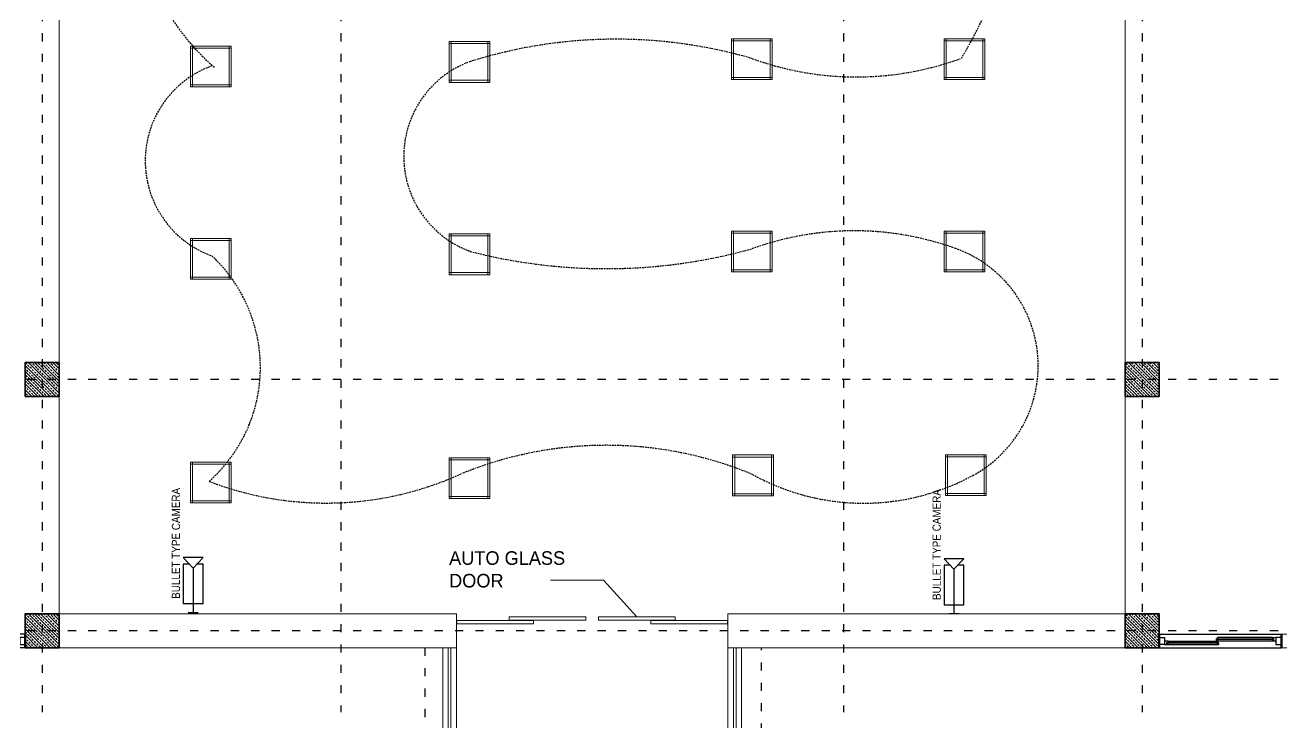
# Model space of a CAD drawing. Header units: millimetres. Extents: x -3207095 to 15275363, y 3702017 to 4798027.
# Drawn here: x 678185 to 680036, y 4469365 to 4470392 of the extents above; entities that cross this region are included whole.
import ezdxf

# ---------------------------------------------------------------- set-up
doc = ezdxf.new("R2010")
doc.units = ezdxf.units.MM
for name, pattern in [('ACAD_ISO03W100', [30, 12, -18]), ('DUZ', [500, 500]), ('HIDDEN', [0.375, 0.25, -0.125])]:
    doc.linetypes.add(name, pattern=pattern)
doc.layers.get('0').update_dxf_attribs({"color": 1, "linetype": 'DUZ'})
for name, color, linetype in [('a-izdus', 2, 'HIDDEN'), ('a_aydinlatma', 5, 'Continuous'), ('AGAC', 116, 'Continuous'), ('KOLTAR_F', 145, 'Continuous'), ('MH-EL-CCTV', 33, 'Continuous'), ('MH-TXT', 2, 'Continuous'), ('OLCU', 1, 'Continuous'), ('PEN', 161, 'Continuous')]:
    doc.layers.add(name, color=color, linetype=linetype)
for name, color, linetype, lineweight in [('cam', 143, 'Continuous', 20), ('DUV', 220, 'Continuous', 50), ('DUVAR', 7, 'Continuous', 35), ('gor25', 142, 'Continuous', 25), ('iç duvar', 7, 'Continuous', 50), ('KAPEN', 151, 'Continuous', 9), ('KOLON_F', 3, 'Continuous', 35)]:
    doc.layers.add(name, color=color, linetype=linetype, lineweight=lineweight)
doc.styles.add('SMC-2', font='GOTHIC.TTF', dxfattribs={"width": 0.9})

# ---------------------------------------------------------------- blocks, each defined once
blk = doc.blocks.new('A$Cfe24bc4e')
at = {"layer": 'OLCU', "color": 40, "linetype": 'Continuous', "lineweight": 5, "true_color": 0xf8d731}
for p, q in [((0, 0), (0, 60)), ((0, 60), (60, 60)), ((0, 57), (60, 57)), ((3, 0), (3, 60)), ((57, 60), (57, 0)), ((60, 60), (60, 0)), ((60, 3), (0, 3)), ((60, 0), (0, 0))]:
    blk.add_line(p, q, dxfattribs=at)
blk = doc.blocks.new('CCTV-CAMERA')
for p, q in [((0, -0.104), (0, 0.104)), ((0.183, 0), (0, 0)), ((0.903, 0), (0.183, 0)), ((1.115, 0.2), (0.903, 0)), ((0.903, 0), (1.115, -0.2)), ((1.115, -0.2), (1.115, 0.2))]:
    blk.add_line(p, q)
blk.add_lwpolyline([(0.983, 0.076), (0.983, 0.2), (0.183, 0.2), (0.183, -0.2), (0.983, -0.2), (0.983, -0.076)])

msp = doc.modelspace()

# ---------------------------------------------------------------- hatches: boundary and pattern name
at = {"layer": 'KOLTAR_F'}
h = msp.add_hatch(dxfattribs=at)
h.set_pattern_fill('ANSI33', color=256, angle=90, style=0)
h.set_pattern_definition([(135, (5182597.5296, 3809261.6723), (-4.4901280605, -4.4901280605), []), (135, (5182597.5296, 3809266.1625), (-4.4901280605, -4.4901280605), [3.175, -1.5875])])
h.paths.add_polyline_path([(678185.1, 4469845.2), (678185.1, 4469895.2), (678235.1, 4469895.2), (678235.1, 4469845.2)])
h = msp.add_hatch(dxfattribs=at)
h.set_pattern_fill('ANSI33', color=256, angle=90, style=0)
h.set_pattern_definition([(135, (5183337.5296, 3809261.6723), (-4.4901280605, -4.4901280605), []), (135, (5183337.5296, 3809266.1625), (-4.4901280605, -4.4901280605), [3.175, -1.5875])])
h.paths.add_polyline_path([(679855.1, 4469845.2), (679855.1, 4469895.2), (679805.1, 4469895.2), (679805.1, 4469845.2)])
h = msp.add_hatch(dxfattribs=at)
h.set_pattern_fill('ANSI33', color=256, angle=90, style=0)
h.set_pattern_definition([(135, (5182597.5296, 3808891.6723), (-4.4901280605, -4.4901280605), []), (135, (5182597.5296, 3808896.1625), (-4.4901280605, -4.4901280605), [3.175, -1.5875])])
h.paths.add_polyline_path([(678185.1, 4469475.2), (678185.1, 4469525.2), (678235.1, 4469525.2), (678235.1, 4469475.2)])
h = msp.add_hatch(dxfattribs=at)
h.set_pattern_fill('ANSI33', color=256, angle=90, style=0)
h.set_pattern_definition([(135, (5183337.5296, 3808891.6723), (-4.4901280605, -4.4901280605), []), (135, (5183337.5296, 3808896.1625), (-4.4901280605, -4.4901280605), [3.175, -1.5875])])
h.paths.add_polyline_path([(679855.1, 4469475.2), (679855.1, 4469525.2), (679805.1, 4469525.2), (679805.1, 4469475.2)])

# ---------------------------------------------------------------- linework, layer by layer
at = {"color": 232, "linetype": 'ACAD_ISO03W100'}
for p, q in [((678210.1, 4472510.2), (678210.1, 4469380.2)), ((678650.1, 4472510.2), (678650.1, 4469380.2)), ((679390.1, 4472510.2), (679390.1, 4469380.2)), ((679830.1, 4472510.2), (679830.1, 4469380.2)), ((680990.1, 4469870.2), (677050.1, 4469870.2)), ((680990.1, 4469500.2), (677050.1, 4469500.2)), ((678773.9, 4469475.2), (678773.9, 4469111.7)), ((679269.4, 4469111.7), (679269.4, 4469475.2))]:
    msp.add_line(p, q, dxfattribs=at)
at = {"layer": 'a-izdus', "color": 252, "linetype": 'Continuous', "lineweight": 5, "true_color": 0x939598}
for p, q in [((679036.7, 4469574.9), (678958.7, 4469574.9)), ((679086, 4469520.7), (679036.7, 4469574.9))]:
    msp.add_line(p, q, dxfattribs=at)
at = {"layer": 'a_aydinlatma', "linetype": 'HIDDEN', "ltscale": 10}
for centre, radius, start, end in [((679005.5, 4470679), 651.4, 328.9997, 16.293), ((678704.1, 4470602), 363.1, 139.377, 228.658), ((679055.3, 4469653.7), 717.8, 73.7416, 107.3888), ((678891.3, 4470198.9), 148.7, 109.8942, 250.1058), ((679409.1, 4470765.4), 449.4, 250.1058, 289.8942), ((678510.6, 4470192.3), 148.7, 109.8942, 250.1058), ((679406, 4469649.2), 440.1, 70.1058, 109.8942), ((679040.8, 4470834.4), 800.8, 255.5281, 285.6024), ((679493.3, 4469890.5), 183.6, 298.5984, 70.1058), ((678307, 4469888.2), 224.5, 311.5865, 47.0576), ((679040.7, 4469210.5), 562.9, 67.4924, 112.1885), ((678628.4, 4470169.4), 481, 249.0054, 294.537), ((679419.8, 4470025.3), 337.1, 240.961, 298.5984)]:
    msp.add_arc(centre, radius, start, end, dxfattribs=at)
at = {"layer": 'AGAC'}
for p, q in [((678185.1, 4469495.2), (678005.1, 4469495.2)), ((679855.1, 4469495.2), (680035.1, 4469495.2)), ((678185.1, 4469475.2), (678005.1, 4469475.2)), ((679855.1, 4469475.2), (680035.1, 4469475.2))]:
    msp.add_line(p, q, dxfattribs=at)
at = {"layer": 'cam'}
for p, q in [((680023.6, 4469488.2), (679939.6, 4469488.2)), ((680023.6, 4469487.7), (679939.6, 4469487.7)), ((680023.6, 4469487.2), (679939.6, 4469487.2)), ((679866.6, 4469483.2), (679942.6, 4469483.2)), ((679866.6, 4469482.7), (679942.6, 4469482.7)), ((679866.6, 4469482.2), (679942.6, 4469482.2))]:
    msp.add_line(p, q, dxfattribs=at)
at = {"layer": 'DUV'}
for p, q in [((678185.1, 4469475.2), (678185.1, 4469495.2)), ((679855.1, 4469475.2), (679855.1, 4469495.2)), ((680035.1, 4469475.2), (680035.1, 4469495.2))]:
    msp.add_line(p, q, dxfattribs=at)
at = {"layer": 'DUVAR'}
for p, q in [((678185.1, 4469475.2), (678185.1, 4469495.2)), ((679855.1, 4469475.2), (679855.1, 4469495.2)), ((680035.1, 4469475.2), (680035.1, 4469495.2))]:
    msp.add_line(p, q, dxfattribs=at)
at = {"layer": 'gor25'}
for p, q in [((679868.1, 4469485.2), (679941.1, 4469485.2)), ((680022.1, 4469490.2), (679941.1, 4469490.2)), ((680022.1, 4469485.2), (679941.1, 4469485.2)), ((679868.1, 4469480.2), (679941.1, 4469480.2))]:
    msp.add_line(p, q, dxfattribs=at)
at = {"layer": 'iç duvar', "color": 252, "linetype": 'Continuous', "lineweight": 5, "true_color": 0x939598}
msp.add_line((679805.1, 4470585.2), (679805.1, 4469895.2), dxfattribs=at)
at = {"layer": 'iç duvar', "color": 7, "lineweight": 18}
for p, q in [((680325.1, 4469495.2), (680035.1, 4469495.2)), ((678235.1, 4469475.2), (678820.1, 4469475.2)), ((679220.1, 4469475.2), (679805.1, 4469475.2)), ((680060.1, 4469475.2), (680035.1, 4469475.2))]:
    msp.add_line(p, q, dxfattribs=at)
at = {"layer": 'iç duvar', "color": 7, "linetype": 'Continuous', "lineweight": 5}
msp.add_lwpolyline([(678820.1, 4469525.2), (678235.1, 4469525.2), (678235.1, 4470585.2), (679805.1, 4470585.2), (679805.1, 4469525.2), (679220.1, 4469525.2)], dxfattribs=at)
at = {"layer": 'KAPEN'}
for p, q in [((678820.1, 4469525.2), (678820.1, 4469130.7)), ((679220.1, 4469525.2), (679220.1, 4469130.7)), ((678800.1, 4469475.2), (678800.1, 4469130.7)), ((678808.1, 4469475.2), (678808.1, 4469130.7)), ((678812.1, 4469475.2), (678812.1, 4469130.7)), ((678820.1, 4469475.2), (678820.1, 4469130.7)), ((678820.1, 4469475.2), (678820.1, 4469130.7)), ((679228.1, 4469475.2), (679228.1, 4469130.7)), ((679232.1, 4469475.2), (679232.1, 4469130.7)), ((679240.1, 4469475.2), (679240.1, 4469130.7))]:
    msp.add_line(p, q, dxfattribs=at)
for points in [[(678820.6, 4469510.5), (678933.6, 4469510.5), (678933.6, 4469515.3), (678820.6, 4469515.3)], [(678897.7, 4469515.9), (679010.6, 4469515.9), (679010.6, 4469520.7), (678897.7, 4469520.7)], [(679142.5, 4469515.9), (679029.5, 4469515.9), (679029.5, 4469520.7), (679142.5, 4469520.7)], [(679219.5, 4469510.5), (679106.6, 4469510.5), (679106.6, 4469515.3), (679219.5, 4469515.3)]]:
    msp.add_lwpolyline(points, close=True, dxfattribs=at)
at = {"layer": 'KOLON_F'}
for points in [[(678185.1, 4469845.2), (678185.1, 4469895.2), (678235.1, 4469895.2), (678235.1, 4469845.2)], [(679855.1, 4469845.2), (679855.1, 4469895.2), (679805.1, 4469895.2), (679805.1, 4469845.2)], [(678185.1, 4469475.2), (678185.1, 4469525.2), (678235.1, 4469525.2), (678235.1, 4469475.2)], [(679855.1, 4469475.2), (679855.1, 4469525.2), (679805.1, 4469525.2), (679805.1, 4469475.2)]]:
    msp.add_lwpolyline(points, close=True, dxfattribs=at)
at = {"layer": 'PEN'}
for points in [[(678177.1, 4469490.2), (678177.1, 4469490.2), (678177.1, 4469480.2), (678185.1, 4469480.2), (678185.1, 4469480.2), (678185.1, 4469490.2), (678185.1, 4469490.2), (678185.1, 4469490.2), (678177.1, 4469490.2)], [(679863.1, 4469490.2), (679863.1, 4469490.2), (679863.1, 4469480.2), (679855.1, 4469480.2), (679855.1, 4469480.2), (679855.1, 4469490.2), (679855.1, 4469490.2), (679855.1, 4469490.2), (679863.1, 4469490.2)], [(679863.1, 4469485.2), (679863.1, 4469485.2), (679863.1, 4469480.2), (679866.6, 4469480.2), (679866.6, 4469482.2), (679866.6, 4469483.2), (679868.1, 4469483.2), (679868.1, 4469485.2), (679863.1, 4469485.2)], [(679941.1, 4469490.2), (679941.1, 4469490.2), (679941.1, 4469485.2), (679939.6, 4469485.2), (679939.6, 4469487.2), (679939.6, 4469488.2), (679941.1, 4469488.2), (679941.1, 4469490.2), (679941.1, 4469490.2)], [(679939.6, 4469485.2), (679941.1, 4469485.2), (679941.1, 4469487.2), (679939.6, 4469487.2)], [(679941.1, 4469485.2), (679941.1, 4469485.2), (679941.1, 4469480.2), (679942.6, 4469480.2), (679942.6, 4469482.2), (679942.6, 4469483.2), (679941.1, 4469483.2), (679941.1, 4469485.2), (679941.1, 4469485.2)], [(680027.1, 4469490.2), (680027.1, 4469490.2), (680027.1, 4469485.2), (680023.6, 4469485.2), (680023.6, 4469487.2), (680023.6, 4469488.2), (680022.1, 4469488.2), (680022.1, 4469490.2), (680027.1, 4469490.2)], [(680023.6, 4469485.2), (680022.1, 4469485.2), (680022.1, 4469487.2), (680023.6, 4469487.2)], [(680027.1, 4469490.2), (680027.1, 4469490.2), (680027.1, 4469480.2), (680035.1, 4469480.2), (680035.1, 4469480.2), (680035.1, 4469490.2), (680035.1, 4469490.2), (680035.1, 4469490.2), (680027.1, 4469490.2)], [(679866.6, 4469480.2), (679868.1, 4469480.2), (679868.1, 4469482.2), (679866.6, 4469482.2)], [(679942.6, 4469480.2), (679941.1, 4469480.2), (679941.1, 4469482.2), (679942.6, 4469482.2)]]:
    msp.add_lwpolyline(points, close=True, dxfattribs=at)

# ---------------------------------------------------------------- block references
at = {"layer": 'MH-EL-CCTV', "xscale": 72.80656069238194, "yscale": 72.80656069238194, "zscale": 72.80656069238194, "rotation": 90}
for p in [(678432.5, 4469526.9), (679552.8, 4469525.2)]:
    msp.add_blockref('CCTV-CAMERA', p, dxfattribs=at)
at = {"layer": 'OLCU', "color": 252, "linetype": 'Continuous', "lineweight": 5, "true_color": 0x939598}
for p in [(678428.6, 4470301.5), (678809.4, 4470308), (679225.2, 4470312), (679538.4, 4470312.1), (678428.6, 4470018.2), (678809.4, 4470024.7), (679225.2, 4470028.7), (679538.4, 4470028.8), (678428.6, 4469688.6), (678809.4, 4469695.1), (679227, 4469699.2), (679540.3, 4469699.4)]:
    msp.add_blockref('A$Cfe24bc4e', p, dxfattribs=at)

# ---------------------------------------------------------------- texts
at = {"insert": (678809.4, 4469617.4), "char_height": 20, "attachment_point": 1}
msp.add_mtext_dynamic_manual_height_columns('{\\fCentury Gothic|b0|i0|c0|p34;\\C7;AUTO GLASS DOOR}', width=175.945, gutter_width=12.5, heights=[0], dxfattribs=at)
at = {"layer": 'MH-TXT', "char_height": 12.096, "attachment_point": 4, "rotation": 90, "style": 'SMC-2'}
for insert in [(678407.2, 4469547.3), (679527.5, 4469545.6)]:
    msp.add_mtext('BULLET TYPE CAMERA', dxfattribs=dict(at, insert=insert))

doc.saveas('drawing.dxf')
